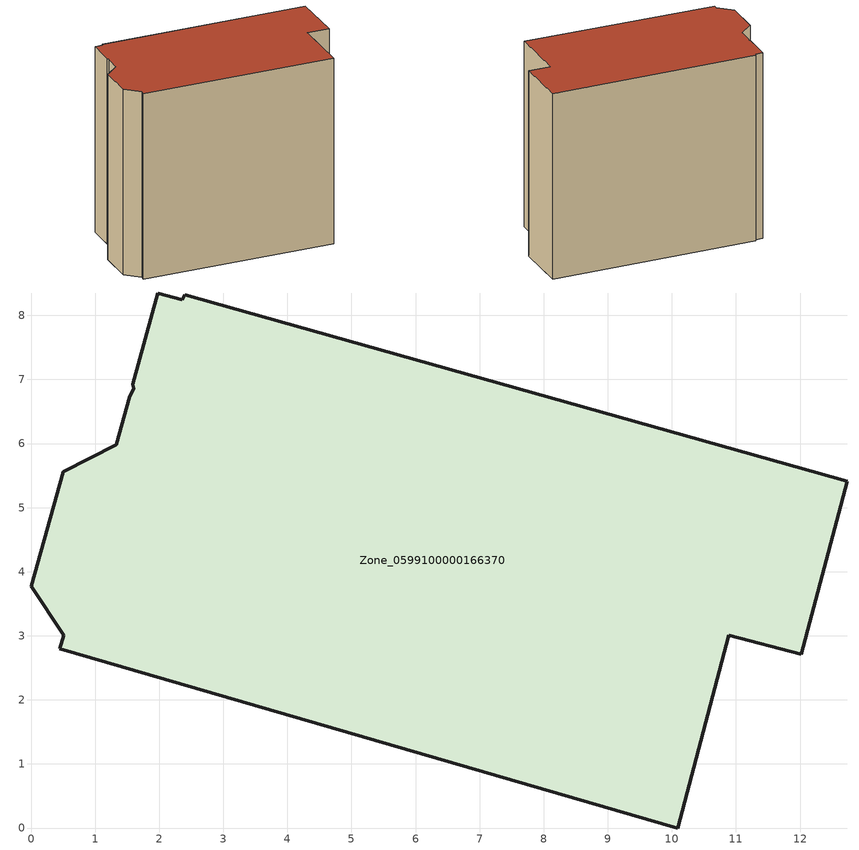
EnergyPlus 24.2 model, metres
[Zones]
Zone_0599100000166370
 floor ground (C_G): 1.33,5.98 1.54,6.74 1.6,6.86 1.59,6.93 1.98,8.35 2.35,8.24 2.4,8.32 12.74,5.41 12.02,2.71 10.89,3.01 10.09,0 0.45,2.8 0.51,3.01 0,3.77 0.5,5.56 z0
 wall outside (C_F): 0.5,5.56 0,3.77 0.51,3.01 0.45,2.8 10.09,0 10.89,3.01 12.02,2.71 12.74,5.41 2.4,8.32 2.35,8.24 1.98,8.35 1.59,6.93 1.6,6.86 1.54,6.74 1.33,5.98 0.5,5.56 z0:9.95
 roof outside (C_R): 2.4,8.32 2.35,8.24 1.98,8.35 1.59,6.93 1.6,6.86 1.54,6.74 1.33,5.98 0.5,5.56 0,3.77 0.51,3.01 0.45,2.8 10.09,0 10.89,3.01 12.02,2.71 12.74,5.41 z9.95
[BUILDING]
Pand.0599100000166370: North Axis=0; Terrain=City; Loads Convergence Tolerance Value=0.04; Temperature Convergence Tolerance Value=0.4; Solar Distribution=FullExterior; Maximum Number of Warmup Days=25; Minimum Number of Warmup Days=1
[Site:Location]
Rotterdam.The.Hague.AP_ZH_NLD Design_Conditions: Latitude=51.96; Longitude=4.45; Time Zone=1; Elevation=-4.5
[SITE:GROUNDTEMPERATURE:BUILDINGSURFACE]
18, 18, 18, 18, 18, 18, 18, 18, 18, 18, 18, 18
[MATERIAL] Thermal Absorptance=0.9; Solar Absorptance=0.7; Visible Absorptance=0.7
Name | Roughness | Thickness | Conductivity | Density | Specific Heat
G.TC.1946 | MediumSmooth | 0.15 | 1 | 540 | 1210
F.TC.1946 | Rough | 0.3 | 0.857143 | 1920 | 840
R.TC.1946 | MediumRough | 0.2 | 0.909091 | 1500 | 1000
[CONSTRUCTION]
C_G: G.TC.1946
C_F: F.TC.1946
C_R: R.TC.1946
[ZONE]
Zone_0599100000166370: Type=1; Multiplier=1; Ceiling Height=Autocalculate; Volume=Autocalculate; Floor Area=autocalculate; Part of Total Floor Area=Yes
[ZONEINFILTRATION:DESIGNFLOWRATE]
Infil_Zone_0599100000166370: Zone or ZoneList or Space or SpaceList=Zone_0599100000166370; Schedule=AlwaysOn; Design Flow Rate Calculation Method=Flow/Area; Flow Rate per Floor Area=0.003; Constant Term Coefficient=1; Temperature Term Coefficient=0; Velocity Term Coefficient=0; Velocity Squared Term Coefficient=0
[HVACTEMPLATE:ZONE:IDEALLOADSAIRSYSTEM]
Zone_0599100000166370: Maximum Heating Supply Air Temperature=50; Minimum Cooling Supply Air Temperature=13; Maximum Heating Supply Air Humidity Ratio=0.0156; Minimum Cooling Supply Air Humidity Ratio=0.0077; Heating Limit=NoLimit; Cooling Limit=NoLimit; Dehumidification Control Type=ConstantSensibleHeatRatio; Cooling Sensible Heat Ratio=0.7; Dehumidification Setpoint=60; Humidification Control Type=None; Humidification Setpoint=30; Outdoor Air Method=None; Outdoor Air Flow Rate per Person=0.00944; Outdoor Air Flow Rate per Zone Floor Area=0; Outdoor Air Flow Rate per Zone=0; Demand Controlled Ventilation Type=None; Outdoor Air Economizer Type=NoEconomizer; Heat Recovery Type=None; Sensible Heat Recovery Effectiveness=0.7; Latent Heat Recovery Effectiveness=0.65
[ZONECONTROL:THERMOSTAT]
ThermostatControl_Zone_0599100000166370: Zone or ZoneList=Zone_0599100000166370; Control Type Schedule=DualSetpointControlType; Control 1=Thermostat_Zone_0599100000166370; Temperature Difference Between Cutout And Setpoint=0
[THERMOSTATSETPOINT:DUALSETPOINT]
Thermostat_Zone_0599100000166370: Heating Setpoint Temperature Schedule=HeatingSetpoint_Zone_0599100000166370; Cooling Setpoint Temperature Schedule=CoolingSetpoint_Zone_0599100000166370
[SCHEDULE:COMPACT]
HeatingSetpoint_Zone_0599100000166370: Through: 12/31, For: AllDays, Until: 24:00, 21
CoolingSetpoint_Zone_0599100000166370: Through: 12/31, For: AllDays, Until: 24:00, 24
DualSetpointControlType: Through: 12/31, For: AllDays, Until: 24:00, 4
AlwaysOn: Through: 12/31, For: AllDays, Until: 24:00, 1
